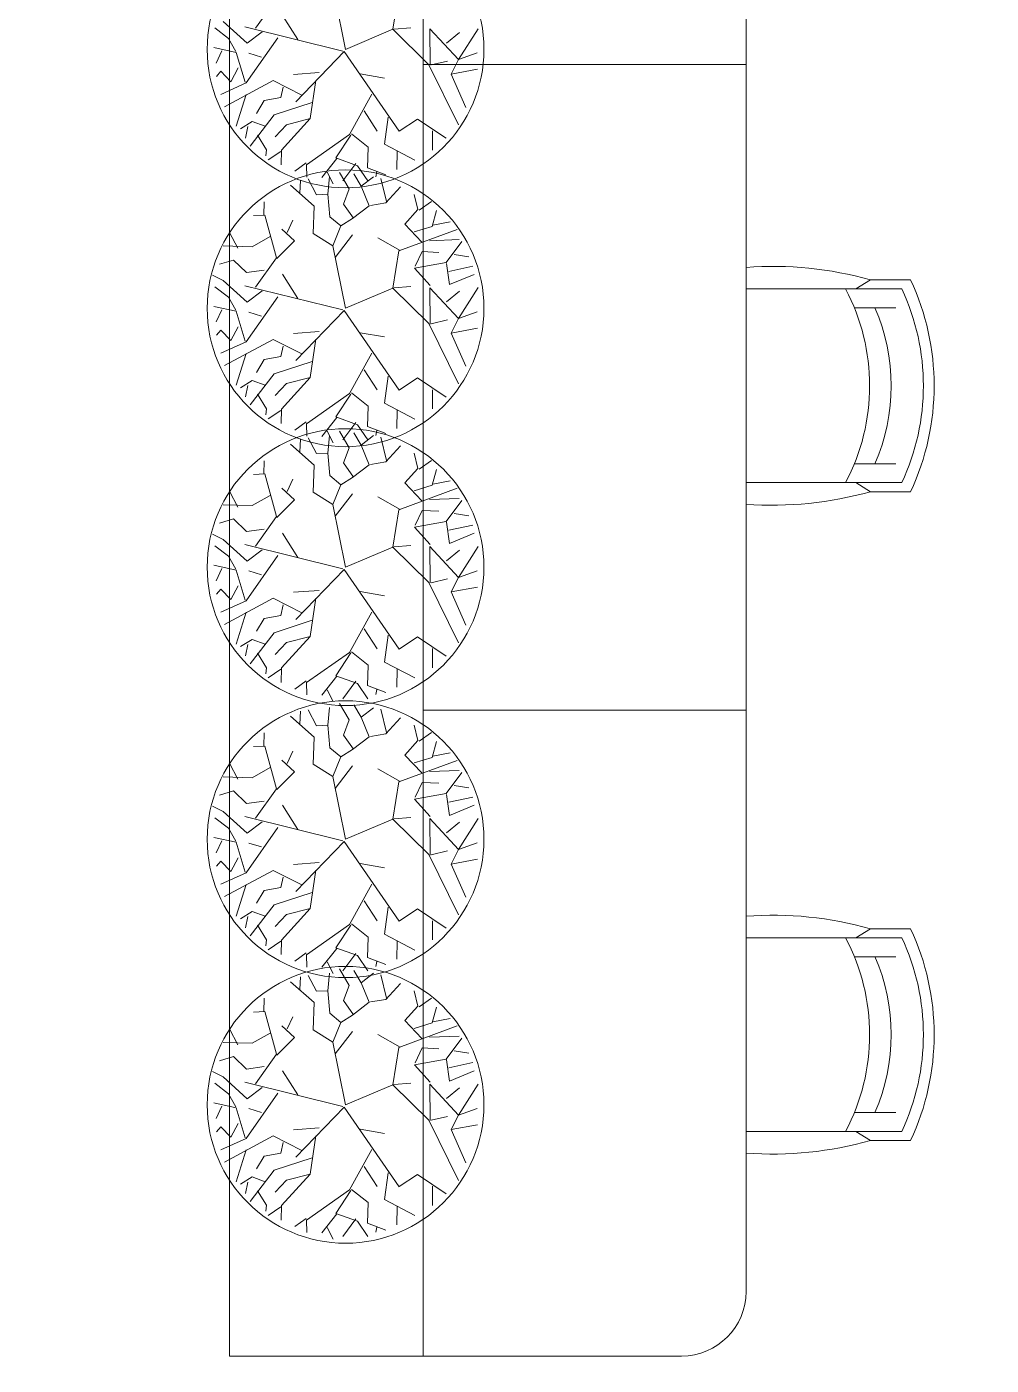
# Model space of a CAD drawing. Header units: millimetres. Extents: x -81374 to 485233, y -39075 to 157313.
# Drawn here: x 38980 to 41221, y 34341 to 37450 of the extents above; entities that cross this region are included whole.
import ezdxf
from ezdxf.enums import TextEntityAlignment as Align

# ---------------------------------------------------------------- set-up
doc = ezdxf.new("R2010")
doc.units = ezdxf.units.MM
doc.layers.add('G-IMPT', color=8, linetype='Continuous', lineweight=5)
doc.layers.add('ID - MODULAR', color=44, linetype='Continuous', lineweight=5)
doc.styles.get("Standard").update_dxf_attribs({"font": 'arial.ttf'})

# ---------------------------------------------------------------- blocks, each defined once
blk = doc.blocks.new('floor plan 1')
at = {"layer": 'G-IMPT', "color": 8, "ltscale": 500}
for p, q in [((18269.2, -73437.9), (17669.2, -73437.9)), ((18269.2, -74937.9), (18269.2, -73437.9)), ((18269.2, -80937.9), (18269.2, -73437.9)), ((18269.2, -73437.9), (18719.2, -73437.9)), ((18719.2, -73437.9), (18719.2, -80937.9)), ((17519.2, -73587.9), (17519.2, -74937.9)), ((18398.9, -73746.7), (18356.5, -73730.2)), ((18377.4, -73737.5), (18379.2, -73725.8)), ((18421.8, -73751), (18397.8, -73715.8)), ((18425.9, -73756.3), (18456.5, -73715.8)), ((18469.7, -73767.9), (18504.6, -73723.8)), ((18492.4, -73736.3), (18478.9, -73709.1)), ((18540.3, -73753.2), (18539.8, -73724.5)), ((18541.6, -73757.5), (18568, -73738.4)), ((18359, -73801.1), (18288.8, -73764.1)), ((18330.1, -73785), (18330.5, -73742.5)), ((18396.9, -73794.2), (18398.9, -73746.7)), ((18472.5, -73769.1), (18421.8, -73751)), ((18437.5, -73822.1), (18472.5, -73769.1)), ((18440.7, -73823.5), (18540.3, -73753.2)), ((18598.6, -73787.3), (18599.4, -73753.5)), ((18600.5, -73784.4), (18629.3, -73764.5)), ((18247.7, -73832.1), (18247.8, -73787.6)), ((18435.8, -73824.9), (18396.9, -73794.2)), ((18532.1, -73860.6), (18598.6, -73787.3)), ((18615.4, -73869.2), (18671.1, -73796.8)), ((18633.8, -73787.9), (18634.9, -73774)), ((18654.6, -73821.8), (18633.8, -73787.9)), ((18282.8, -73859.6), (18215.7, -73814.9)), ((18325.3, -73831.3), (18282.8, -73859.6)), ((18452.9, -74016.1), (18325.4, -73831.2)), ((18350.9, -73863.7), (18359, -73801.1)), ((18406.2, -73878.3), (18376.3, -73831.6)), ((18388.5, -73917.2), (18440.7, -73823.5)), ((18587, -73846.5), (18613.6, -73818.5)), ((18676.9, -73841.9), (18682.4, -73815.5)), ((18256.3, -73985.8), (18187.4, -73845.8)), ((18518.8, -73949.5), (18532.1, -73860.6)), ((18532.1, -73860.6), (18587, -73846.5)), ((18636.8, -73842.8), (18667, -73853.7)), ((18667, -73853.7), (18694.1, -73836.8)), ((18680.5, -73916.6), (18703.7, -73842.7)), ((18204.1, -73963.7), (18170.3, -73886.6)), ((18527.4, -73898), (18615.4, -73869.2)), ((18617.7, -73949), (18730.7, -73888.3)), ((18638.7, -73902.3), (18656.4, -73872.6)), ((18452.9, -74016.1), (18565.4, -73899.7)), ((18551.4, -73915.2), (18617.7, -73949)), ((18594.4, -73933.6), (18600.5, -73909.3)), ((18600.5, -73909.3), (18638.7, -73902.3)), ((18680.4, -73943.4), (18739.3, -73916.9)), ((17137.1, -73938.4), (17230.2, -73938.4)), ((17264.5, -73959.5), (17230.2, -73938.4)), ((18416.2, -73964.6), (18359.5, -73954.8)), ((18607.2, -74048.2), (18680.4, -73943.4)), ((18683.4, -73944.9), (18704.2, -74014.4)), ((18699, -73978.2), (18716, -73946.3)), ((18716, -73946.3), (18739.5, -73970.5)), ((17157.4, -73959.5), (17288.1, -73959.5)), ((17266.2, -73959.5), (17264.5, -73959.5)), ((17519.2, -73959.5), (17288.1, -73959.5)), ((18204.1, -73963.7), (18143.1, -73975.2)), ((18187.3, -73997.6), (18204.1, -73963.7)), ((18250.9, -73985.3), (18213.2, -73994.3)), ((18253.1, -73984.7), (18254.4, -74069.2)), ((18339.7, -74068.1), (18256.3, -73985.8)), ((18510.8, -73967.5), (18571, -73963)), ((18739.5, -73970.5), (18749.4, -73958.7)), ((18187.3, -73997.6), (18142, -74069.3)), ((18187.3, -73997.6), (18143.9, -74013)), ((18254.4, -74069.2), (18187.3, -73997.6)), ((18456.1, -74017.5), (18683.6, -74073.8)), ((18644.7, -74003.4), (18674.3, -74012.5)), ((18704.2, -74014.4), (18756.1, -74025.7)), ((18704.9, -74016.6), (18722.1, -74047.1)), ((18737.5, -74018), (18750.5, -73989.6)), ((18215.2, -74036.1), (18184.8, -74060.9)), ((18449.8, -74021.4), (18339.7, -74068.1)), ((18449.8, -74021.4), (18479.3, -74166.8)), ((18560.7, -74044.2), (18596.3, -74100.4)), ((18643.4, -74061.8), (18678.7, -74035.6)), ((18678.7, -74035.6), (18733.8, -74086)), ((18722.1, -74047.1), (18753.5, -74071.3)), ((18208.1, -74076.3), (18151.2, -74100.1)), ((18215.1, -74125.5), (18208.1, -74076.3)), ((18253.1, -74074), (18289.6, -74114.3)), ((18337.4, -74068.7), (18298, -74071.7)), ((18339.7, -74068.1), (18325.8, -74154.8)), ((18659.4, -74070.3), (18610.3, -74138.7)), ((18209.6, -74107.1), (18154.2, -74119.3)), ((18639.1, -74110), (18680.3, -74104.4)), ((18680.3, -74104.4), (18710.5, -74133.4)), ((18733.8, -74086), (18759.1, -74098.5)), ((18197.3, -74146.4), (18163.5, -74141)), ((18215.7, -74127.6), (18179.5, -74176.5)), ((18289.6, -74114.3), (18215.7, -74127.6)), ((18288.2, -74119.2), (18271.6, -74153.3)), ((18474, -74139.5), (18433.4, -74191.7)), ((18609.7, -74136.8), (18568.6, -74178)), ((18610.3, -74138.7), (18637.5, -74237.8)), ((18710.5, -74133.4), (18742.7, -74123.7)), ((18325.8, -74154.8), (18190.3, -74204.5)), ((18271.6, -74153.3), (18233.4, -74151.2)), ((18323.2, -74155.6), (18374.8, -74184.9)), ((18479.3, -74166.8), (18460.9, -74212.7)), ((18479.3, -74166.8), (18525.4, -74195.4)), ((18625, -74187.9), (18666.4, -74164.3)), ((18666.4, -74164.3), (18733.9, -74166.4)), ((18700.1, -74161), (18719.2, -74197.7)), ((18255, -74178.4), (18186.1, -74181)), ((18290.5, -74198.9), (18248.7, -74211.5)), ((18272.9, -74175.4), (18312.2, -74216.9)), ((18525.4, -74195.4), (18523.1, -74258.6)), ((18568.6, -74178), (18597.9, -74204.9)), ((18585.1, -74197.5), (18572.1, -74225.9)), ((18247.1, -74214.3), (18206.5, -74221.8)), ((18248.7, -74211.5), (18238.5, -74248.2)), ((18312.2, -74216.9), (18282, -74250.7)), ((18433.8, -74229.6), (18394.6, -74259.4)), ((18431.5, -74230.3), (18454.9, -74263.4)), ((18460.9, -74212.7), (18433.8, -74229.6)), ((18460.9, -74212.7), (18486.1, -74234)), ((18486.1, -74234), (18491.1, -74286.2)), ((18279.1, -74249.2), (18250.1, -74269.2)), ((18282, -74250.7), (18290.1, -74286)), ((18356.3, -74266.2), (18321.9, -74303.3)), ((18392, -74260.2), (18356.3, -74266.2)), ((18394.6, -74259.4), (18413.6, -74305)), ((18454.9, -74263.4), (18441.1, -74298.8)), ((18523.1, -74258.6), (18577.7, -74307.1)), ((18637.5, -74237.8), (18663.7, -74236.7)), ((18639.8, -74237.1), (18638.7, -74268.7)), ((18354.7, -74269), (18368.1, -74323.1)), ((18491.1, -74286.2), (18487.2, -74327.4)), ((18491.1, -74286.2), (18517.6, -74285)), ((18517.6, -74285), (18536.4, -74321.8)), ((18556.3, -74289), (18554.2, -74318.5)), ((18413.6, -74305), (18385.1, -74326.8)), ((18413.6, -74305), (18430.3, -74333.6)), ((18441.1, -74298.8), (18463.5, -74336.9)), ((18492.4, -74353.2), (18478.9, -74326)), ((18330.1, -74401.8), (18330.5, -74359.3)), ((18398.9, -74363.5), (18356.5, -74347.1)), ((18377.4, -74354.3), (18379.2, -74342.6)), ((18421.8, -74367.8), (18397.8, -74332.6)), ((18425.9, -74373.1), (18456.5, -74332.7)), ((18469.7, -74384.7), (18504.6, -74340.7)), ((18540.3, -74370), (18539.8, -74341.3)), ((18541.6, -74374.4), (18568, -74355.2)), ((18359, -74417.9), (18288.8, -74380.9)), ((18396.9, -74411), (18398.9, -74363.5)), ((18472.5, -74385.9), (18421.8, -74367.8)), ((18437.5, -74438.9), (18472.5, -74385.9)), ((18440.7, -74440.3), (18540.3, -74370)), ((18598.6, -74404.1), (18599.4, -74370.3)), ((18600.5, -74401.2), (18629.3, -74381.4)), ((18633.8, -74404.8), (18634.9, -74390.9)), ((17288.1, -74409.2), (17157.4, -74409.2)), ((17264.5, -74409.2), (17230.2, -74430.4)), ((17266.2, -74409.2), (17264.5, -74409.2)), ((17288.1, -74409.2), (17519.2, -74409.2)), ((18247.7, -74449), (18247.8, -74404.4)), ((18350.9, -74480.5), (18359, -74417.9)), ((18435.8, -74441.8), (18396.9, -74411)), ((18532.1, -74477.4), (18598.6, -74404.1)), ((18615.4, -74486), (18671.1, -74413.6)), ((18654.6, -74438.6), (18633.8, -74404.8)), ((17230.2, -74430.4), (17137.1, -74430.4)), ((18282.8, -74476.5), (18215.7, -74431.8)), ((18325.3, -74448.1), (18282.8, -74476.5)), ((18452.9, -74633), (18325.4, -74448)), ((18406.2, -74495.1), (18376.3, -74448.4)), ((18388.5, -74534.1), (18440.7, -74440.3)), ((18587, -74463.3), (18613.6, -74435.3)), ((18676.9, -74458.8), (18682.4, -74432.3)), ((18256.3, -74602.6), (18187.4, -74462.6)), ((18518.8, -74566.3), (18532.1, -74477.4)), ((18532.1, -74477.4), (18587, -74463.3)), ((18636.8, -74459.6), (18667, -74470.6)), ((18667, -74470.6), (18694.1, -74453.6)), ((18680.5, -74533.4), (18703.7, -74459.6)), ((18204.1, -74580.6), (18170.3, -74503.4)), ((18527.4, -74514.8), (18615.4, -74486)), ((18617.7, -74565.8), (18730.7, -74505.1)), ((18638.7, -74519.1), (18656.4, -74489.4)), ((18452.9, -74633), (18565.4, -74516.6)), ((18551.4, -74532.1), (18617.7, -74565.8)), ((18594.4, -74550.4), (18600.5, -74526.2)), ((18600.5, -74526.2), (18638.7, -74519.1)), ((18680.4, -74560.3), (18739.3, -74533.7)), ((18416.2, -74581.5), (18359.5, -74571.7)), ((18607.2, -74665.1), (18680.4, -74560.3)), ((18683.4, -74561.7), (18704.2, -74631.2)), ((18699, -74595.1), (18716, -74563.2)), ((18716, -74563.2), (18739.5, -74587.3)), ((18739.5, -74587.3), (18749.4, -74575.5)), ((18204.1, -74580.6), (18143.1, -74592.1)), ((18187.3, -74614.5), (18204.1, -74580.6)), ((18250.9, -74602.2), (18213.2, -74611.1)), ((18253.1, -74601.5), (18254.4, -74686)), ((18339.7, -74684.9), (18256.3, -74602.6)), ((18510.8, -74584.3), (18571, -74579.8)), ((18737.5, -74634.8), (18750.5, -74606.4)), ((18187.3, -74614.5), (18142, -74686.1)), ((18187.3, -74614.5), (18143.9, -74629.9)), ((18254.4, -74686), (18187.3, -74614.5)), ((18449.8, -74638.2), (18339.7, -74684.9)), ((18449.8, -74638.2), (18479.3, -74783.6)), ((18456.1, -74634.3), (18683.6, -74690.6)), ((18644.7, -74620.2), (18674.3, -74629.3)), ((18704.2, -74631.2), (18756.1, -74642.5)), ((18704.9, -74633.4), (18722.1, -74663.9)), ((18215.2, -74653), (18184.8, -74677.7)), ((18560.7, -74661), (18596.3, -74717.3)), ((18643.4, -74678.7), (18678.7, -74652.4)), ((18678.7, -74652.4), (18733.8, -74702.8)), ((18722.1, -74663.9), (18753.5, -74688.1)), ((18208.1, -74693.1), (18151.2, -74717)), ((18215.1, -74742.3), (18208.1, -74693.1)), ((18253.1, -74690.8), (18289.6, -74731.2)), ((18337.4, -74685.6), (18298, -74688.5)), ((18339.7, -74684.9), (18325.8, -74771.6)), ((18659.4, -74687.1), (18610.3, -74755.5)), ((18209.6, -74723.9), (18154.2, -74736.1)), ((18289.6, -74731.2), (18215.7, -74744.5)), ((18639.1, -74726.8), (18680.3, -74721.2)), ((18680.3, -74721.2), (18710.5, -74750.2)), ((18733.8, -74702.8), (18759.1, -74715.3)), ((18197.3, -74763.3), (18163.5, -74757.8)), ((18215.7, -74744.5), (18179.5, -74793.4)), ((18288.2, -74736), (18271.6, -74770.2)), ((18474, -74756.3), (18433.4, -74808.6)), ((18609.7, -74753.6), (18568.6, -74794.8)), ((18610.3, -74755.5), (18637.5, -74854.6)), ((18710.5, -74750.2), (18742.7, -74740.6)), ((18255, -74795.2), (18186.1, -74797.9)), ((18325.8, -74771.6), (18190.3, -74821.4)), ((18271.6, -74770.2), (18233.4, -74768.1)), ((18272.9, -74792.2), (18312.2, -74833.7)), ((18323.2, -74772.4), (18374.8, -74801.7)), ((18479.3, -74783.6), (18460.9, -74829.5)), ((18479.3, -74783.6), (18525.4, -74812.2)), ((18568.6, -74794.8), (18597.9, -74821.7)), ((18625, -74804.7), (18666.4, -74781.1)), ((18666.4, -74781.1), (18733.9, -74783.3)), ((18700.1, -74777.8), (18719.2, -74814.5)), ((18290.5, -74815.8), (18248.7, -74828.3)), ((18525.4, -74812.2), (18523.1, -74875.4)), ((18585.1, -74814.4), (18572.1, -74842.7)), ((18247.1, -74831.2), (18206.5, -74838.6)), ((18248.7, -74828.3), (18238.5, -74865)), ((18312.2, -74833.7), (18282, -74867.5)), ((18433.8, -74846.5), (18394.6, -74876.2)), ((18431.5, -74847.2), (18454.9, -74880.2)), ((18460.9, -74829.5), (18433.8, -74846.5)), ((18460.9, -74829.5), (18486.1, -74850.8)), ((18486.1, -74850.8), (18491.1, -74903)), ((18637.5, -74854.6), (18663.7, -74853.6)), ((18639.8, -74854), (18638.7, -74885.5)), ((18279.1, -74866.1), (18250.1, -74886)), ((18282, -74867.5), (18290.1, -74902.8)), ((18356.3, -74883), (18321.9, -74920.1)), ((18354.7, -74885.8), (18368.1, -74939.9)), ((18392, -74877), (18356.3, -74883)), ((18394.6, -74876.2), (18413.6, -74921.8)), ((18454.9, -74880.2), (18441.1, -74915.6)), ((18523.1, -74875.4), (18577.7, -74923.9)), ((18441.1, -74915.6), (18463.5, -74953.7)), ((18491.1, -74903), (18487.2, -74944.2)), ((18491.1, -74903), (18517.6, -74901.8)), ((18517.6, -74901.8), (18536.4, -74938.6)), ((18556.3, -74905.8), (18554.2, -74935.3)), ((17519.2, -76437.9), (17519.2, -74937.9)), ((17519.2, -74937.9), (18269.2, -74937.9)), ((17519.2, -74937.9), (18269.2, -74937.9)), ((18269.2, -74937.9), (18269.2, -76437.9)), ((18413.6, -74921.8), (18385.1, -74943.6)), ((18413.6, -74921.8), (18430.3, -74950.4)), ((18398.9, -74995.4), (18356.5, -74978.9)), ((18377.4, -74986.2), (18379.2, -74974.5)), ((18421.8, -74999.7), (18397.8, -74964.5)), ((18425.9, -75005), (18456.5, -74964.5)), ((18469.7, -75016.6), (18504.6, -74972.5)), ((18492.4, -74985), (18478.9, -74957.8)), ((18540.3, -75001.9), (18539.8, -74973.2)), ((18359, -75049.8), (18288.8, -75012.8)), ((18330.1, -75033.7), (18330.5, -74991.2)), ((18396.9, -75042.8), (18398.9, -74995.4)), ((18472.5, -75017.8), (18421.8, -74999.7)), ((18440.7, -75072.2), (18540.3, -75001.9)), ((18541.6, -75006.2), (18568, -74987.1)), ((18598.6, -75036), (18599.4, -75002.1)), ((18247.7, -75080.8), (18247.8, -75036.3)), ((18435.8, -75073.6), (18396.9, -75042.8)), ((18437.5, -75070.8), (18472.5, -75017.8)), ((18532.1, -75109.3), (18598.6, -75036)), ((18600.5, -75033), (18629.3, -75013.2)), ((18633.8, -75036.6), (18634.9, -75022.7)), ((18654.6, -75070.5), (18633.8, -75036.6)), ((18282.8, -75108.3), (18215.7, -75063.6)), ((18350.9, -75112.4), (18359, -75049.8)), ((18388.5, -75165.9), (18440.7, -75072.2)), ((18587, -75095.2), (18613.6, -75067.2)), ((18615.4, -75117.9), (18671.1, -75045.5)), ((18676.9, -75090.6), (18682.4, -75064.2)), ((18256.3, -75234.5), (18187.4, -75094.5)), ((18325.3, -75080), (18282.8, -75108.3)), ((18452.9, -75264.8), (18325.4, -75079.9)), ((18406.2, -75127), (18376.3, -75080.3)), ((18532.1, -75109.3), (18587, -75095.2)), ((18636.8, -75091.4), (18667, -75102.4)), ((18667, -75102.4), (18694.1, -75085.5)), ((18680.5, -75165.3), (18703.7, -75091.4)), ((18204.1, -75212.4), (18170.3, -75135.3)), ((18518.8, -75198.2), (18532.1, -75109.3)), ((18527.4, -75146.6), (18615.4, -75117.9)), ((18617.7, -75197.7), (18730.7, -75136.9)), ((18638.7, -75151), (18656.4, -75121.2)), ((18452.9, -75264.8), (18565.4, -75148.4)), ((18551.4, -75163.9), (18617.7, -75197.7)), ((18594.4, -75182.3), (18600.5, -75158)), ((18600.5, -75158), (18638.7, -75151)), ((18680.4, -75192.1), (18739.3, -75165.6)), ((18607.2, -75296.9), (18680.4, -75192.1)), ((18683.4, -75193.6), (18704.2, -75263.1)), ((18699, -75226.9), (18716, -75195)), ((18716, -75195), (18739.5, -75219.2)), ((18204.1, -75212.4), (18143.1, -75223.9)), ((18187.3, -75246.3), (18204.1, -75212.4)), ((18416.2, -75213.3), (18359.5, -75203.5)), ((18510.8, -75216.2), (18571, -75211.7)), ((18739.5, -75219.2), (18749.4, -75207.4)), ((18187.3, -75246.3), (18142, -75318)), ((18187.3, -75246.3), (18143.9, -75261.7)), ((18254.4, -75317.9), (18187.3, -75246.3)), ((18250.9, -75234), (18213.2, -75243)), ((18253.1, -75233.4), (18254.4, -75317.9)), ((18339.7, -75316.7), (18256.3, -75234.5)), ((18644.7, -75252.1), (18674.3, -75261.2)), ((18737.5, -75266.7), (18750.5, -75238.3)), ((18215.2, -75284.8), (18184.8, -75309.6)), ((18449.8, -75270.1), (18339.7, -75316.7)), ((18449.8, -75270.1), (18479.3, -75415.5)), ((18456.1, -75266.2), (18683.6, -75322.5)), ((18643.4, -75310.5), (18678.7, -75284.3)), ((18678.7, -75284.3), (18733.8, -75334.7)), ((18704.2, -75263.1), (18756.1, -75274.4)), ((18704.9, -75265.3), (18722.1, -75295.7)), ((18253.1, -75322.7), (18289.6, -75363)), ((18337.4, -75317.4), (18298, -75320.4)), ((18339.7, -75316.7), (18325.8, -75403.5)), ((18560.7, -75292.9), (18596.3, -75349.1)), ((18659.4, -75319), (18610.3, -75387.4)), ((18722.1, -75295.7), (18753.5, -75320)), ((18208.1, -75325), (18151.2, -75348.8)), ((18215.1, -75374.2), (18208.1, -75325)), ((18639.1, -75358.7), (18680.3, -75353.1)), ((18680.3, -75353.1), (18710.5, -75382.1)), ((18733.8, -75334.7), (18759.1, -75347.1)), ((18209.6, -75355.8), (18154.2, -75368)), ((18215.7, -75376.3), (18179.5, -75425.2)), ((18289.6, -75363), (18215.7, -75376.3)), ((18288.2, -75367.9), (18271.6, -75402)), ((18609.7, -75385.5), (18568.6, -75426.7)), ((18710.5, -75382.1), (18742.7, -75372.4)), ((18197.3, -75395.1), (18163.5, -75389.6)), ((18325.8, -75403.5), (18190.3, -75453.2)), ((18271.6, -75402), (18233.4, -75399.9)), ((18323.2, -75404.2), (18374.8, -75433.6)), ((18474, -75388.2), (18433.4, -75440.4)), ((18479.3, -75415.5), (18460.9, -75461.4)), ((18479.3, -75415.5), (18525.4, -75444.1)), ((18610.3, -75387.4), (18637.5, -75486.5)), ((18625, -75436.6), (18666.4, -75413)), ((18666.4, -75413), (18733.9, -75415.1)), ((18700.1, -75409.7), (18719.2, -75446.4)), ((17230.2, -75445.4), (17137.1, -75445.4)), ((17264.5, -75466.5), (17230.2, -75445.4)), ((18255, -75427), (18186.1, -75429.7)), ((18290.5, -75447.6), (18248.7, -75460.2)), ((18272.9, -75424), (18312.2, -75465.6)), ((18525.4, -75444.1), (18523.1, -75507.3)), ((18568.6, -75426.7), (18597.9, -75453.6)), ((18585.1, -75446.2), (18572.1, -75474.6)), ((17288.1, -75466.5), (17157.4, -75466.5)), ((17266.2, -75466.5), (17264.5, -75466.5)), ((17288.1, -75466.5), (17519.2, -75466.5)), ((18247.1, -75463), (18206.5, -75470.5)), ((18248.7, -75460.2), (18238.5, -75496.9)), ((18312.2, -75465.6), (18282, -75499.4)), ((18433.8, -75478.3), (18394.6, -75508.1)), ((18431.5, -75479), (18454.9, -75512.1)), ((18460.9, -75461.4), (18433.8, -75478.3)), ((18460.9, -75461.4), (18486.1, -75482.7)), ((18279.1, -75497.9), (18250.1, -75517.8)), ((18282, -75499.4), (18290.1, -75534.7)), ((18392, -75508.9), (18356.3, -75514.8)), ((18394.6, -75508.1), (18413.6, -75553.7)), ((18486.1, -75482.7), (18491.1, -75534.8)), ((18523.1, -75507.3), (18577.7, -75555.7)), ((18637.5, -75486.5), (18663.7, -75485.4)), ((18639.8, -75485.8), (18638.7, -75517.4)), ((18356.3, -75514.8), (18321.9, -75552)), ((18354.7, -75517.7), (18368.1, -75571.7)), ((18454.9, -75512.1), (18441.1, -75547.5)), ((18491.1, -75534.8), (18487.2, -75576.1)), ((18491.1, -75534.8), (18517.6, -75533.7)), ((18517.6, -75533.7), (18536.4, -75570.5)), ((18556.3, -75537.7), (18554.2, -75567.2)), ((18413.6, -75553.7), (18385.1, -75575.5)), ((18421.8, -75601), (18397.8, -75565.8)), ((18413.6, -75553.7), (18430.3, -75582.3)), ((18425.9, -75606.3), (18456.5, -75565.8)), ((18441.1, -75547.5), (18463.5, -75585.6)), ((18492.4, -75586.3), (18478.9, -75559.1)), ((18330.1, -75635), (18330.5, -75592.4)), ((18398.9, -75596.7), (18356.5, -75580.2)), ((18377.4, -75587.5), (18379.2, -75575.7)), ((18396.9, -75644.1), (18398.9, -75596.7)), ((18472.5, -75619.1), (18421.8, -75601)), ((18440.7, -75673.4), (18540.3, -75603.2)), ((18469.7, -75617.9), (18504.6, -75573.8)), ((18540.3, -75603.2), (18539.8, -75574.5)), ((18541.6, -75607.5), (18568, -75588.4)), ((18598.6, -75637.3), (18599.4, -75603.4)), ((18359, -75651.1), (18288.8, -75614.1)), ((18437.5, -75672.1), (18472.5, -75619.1)), ((18600.5, -75634.3), (18629.3, -75614.5)), ((18633.8, -75637.9), (18634.9, -75624)), ((18282.8, -75709.6), (18215.7, -75664.9)), ((18247.7, -75682.1), (18247.8, -75637.6)), ((18350.9, -75713.6), (18359, -75651.1)), ((18435.8, -75674.9), (18396.9, -75644.1)), ((18532.1, -75710.6), (18598.6, -75637.3)), ((18615.4, -75719.2), (18671.1, -75646.8)), ((18654.6, -75671.8), (18633.8, -75637.9)), ((18676.9, -75691.9), (18682.4, -75665.5)), ((18256.3, -75835.8), (18187.4, -75695.8)), ((18325.3, -75681.2), (18282.8, -75709.6)), ((18452.9, -75866.1), (18325.4, -75681.2)), ((18406.2, -75728.3), (18376.3, -75681.6)), ((18388.5, -75767.2), (18440.7, -75673.4)), ((18532.1, -75710.6), (18587, -75696.5)), ((18587, -75696.5), (18613.6, -75668.4)), ((18636.8, -75692.7), (18667, -75703.7)), ((18667, -75703.7), (18694.1, -75686.7)), ((18680.5, -75766.6), (18703.7, -75692.7)), ((18518.8, -75799.4), (18532.1, -75710.6)), ((18527.4, -75747.9), (18615.4, -75719.2)), ((18638.7, -75752.3), (18656.4, -75722.5)), ((18204.1, -75813.7), (18170.3, -75736.6)), ((18452.9, -75866.1), (18565.4, -75749.7)), ((18600.5, -75759.3), (18638.7, -75752.3)), ((18617.7, -75799), (18730.7, -75738.2)), ((18551.4, -75765.2), (18617.7, -75799)), ((18594.4, -75783.6), (18600.5, -75759.3)), ((18680.4, -75793.4), (18739.3, -75766.9)), ((18204.1, -75813.7), (18143.1, -75825.2)), ((18187.3, -75847.6), (18204.1, -75813.7)), ((18416.2, -75814.6), (18359.5, -75804.8)), ((18510.8, -75817.5), (18571, -75813)), ((18607.2, -75898.2), (18680.4, -75793.4)), ((18683.4, -75794.9), (18704.2, -75864.4)), ((18699, -75828.2), (18716, -75796.3)), ((18716, -75796.3), (18739.5, -75820.5)), ((18739.5, -75820.5), (18749.4, -75808.7)), ((18187.3, -75847.6), (18142, -75919.3)), ((18187.3, -75847.6), (18143.9, -75863)), ((18254.4, -75919.1), (18187.3, -75847.6)), ((18250.9, -75835.3), (18213.2, -75844.3)), ((18253.1, -75834.6), (18254.4, -75919.1)), ((18339.7, -75918), (18256.3, -75835.8)), ((18737.5, -75868), (18750.5, -75839.6)), ((18449.8, -75871.4), (18339.7, -75918)), ((18449.8, -75871.4), (18479.3, -76016.7)), ((18456.1, -75867.5), (18683.6, -75923.8)), ((18644.7, -75853.4), (18674.3, -75862.5)), ((18704.2, -75864.4), (18756.1, -75875.7)), ((18704.9, -75866.6), (18722.1, -75897)), ((18215.2, -75886.1), (18184.8, -75910.9)), ((18560.7, -75894.2), (18596.3, -75950.4)), ((18643.4, -75911.8), (18678.7, -75885.6)), ((18678.7, -75885.6), (18733.8, -75936)), ((18722.1, -75897), (18753.5, -75921.2)), ((17137.1, -75937.4), (17230.2, -75937.4)), ((17157.4, -75916.2), (17288.1, -75916.2)), ((17264.5, -75916.2), (17230.2, -75937.4)), ((17266.2, -75916.2), (17264.5, -75916.2)), ((17519.2, -75916.2), (17288.1, -75916.2)), ((18208.1, -75926.3), (18151.2, -75950.1)), ((18215.1, -75975.5), (18208.1, -75926.3)), ((18253.1, -75924), (18289.6, -75964.3)), ((18337.4, -75918.7), (18298, -75921.7)), ((18339.7, -75918), (18325.8, -76004.7)), ((18659.4, -75920.3), (18610.3, -75988.7)), ((18733.8, -75936), (18759.1, -75948.4)), ((18209.6, -75957.1), (18154.2, -75969.3)), ((18289.6, -75964.3), (18215.7, -75977.6)), ((18288.2, -75969.1), (18271.6, -76003.3)), ((18639.1, -75960), (18680.3, -75954.4)), ((18680.3, -75954.4), (18710.5, -75983.3)), ((18710.5, -75983.3), (18742.7, -75973.7)), ((18197.3, -75996.4), (18163.5, -75990.9)), ((18215.7, -75977.6), (18179.5, -76026.5)), ((18325.8, -76004.7), (18190.3, -76054.5)), ((18271.6, -76003.3), (18233.4, -76001.2)), ((18323.2, -76005.5), (18374.8, -76034.9)), ((18474, -75989.5), (18433.4, -76041.7)), ((18609.7, -75986.8), (18568.6, -76028)), ((18610.3, -75988.7), (18637.5, -76087.8)), ((18255, -76028.3), (18186.1, -76031)), ((18272.9, -76025.3), (18312.2, -76066.9)), ((18479.3, -76016.7), (18460.9, -76062.7)), ((18479.3, -76016.7), (18525.4, -76045.4)), ((18568.6, -76028), (18597.9, -76054.9)), ((18625, -76037.9), (18666.4, -76014.3)), ((18666.4, -76014.3), (18733.9, -76016.4)), ((18700.1, -76010.9), (18719.2, -76047.6)), ((18247.1, -76064.3), (18206.5, -76071.8)), ((18248.7, -76061.5), (18238.5, -76098.1)), ((18290.5, -76048.9), (18248.7, -76061.5)), ((18312.2, -76066.9), (18282, -76100.7)), ((18460.9, -76062.7), (18433.8, -76079.6)), ((18460.9, -76062.7), (18486.1, -76084)), ((18525.4, -76045.4), (18523.1, -76108.5)), ((18585.1, -76047.5), (18572.1, -76075.9)), ((18279.1, -76099.2), (18250.1, -76119.1)), ((18282, -76100.7), (18290.1, -76136)), ((18433.8, -76079.6), (18394.6, -76109.4)), ((18431.5, -76080.3), (18454.9, -76113.4)), ((18486.1, -76084), (18491.1, -76136.1)), ((18637.5, -76087.8), (18663.7, -76086.7)), ((18639.8, -76087.1), (18638.7, -76118.7)), ((18356.3, -76116.1), (18321.9, -76153.3)), ((18354.7, -76119), (18368.1, -76173)), ((18392, -76110.1), (18356.3, -76116.1)), ((18394.6, -76109.4), (18413.6, -76155)), ((18454.9, -76113.4), (18441.1, -76148.8)), ((18523.1, -76108.5), (18577.7, -76157)), ((18413.6, -76155), (18385.1, -76176.8)), ((18413.6, -76155), (18430.3, -76183.5)), ((18441.1, -76148.8), (18463.5, -76186.9)), ((18492.4, -76187.6), (18478.9, -76160.4)), ((18491.1, -76136.1), (18487.2, -76177.4)), ((18491.1, -76136.1), (18517.6, -76135)), ((18517.6, -76135), (18536.4, -76171.8)), ((18556.3, -76139), (18554.2, -76168.5)), ((18330.1, -76236.3), (18330.5, -76193.7)), ((18398.9, -76197.9), (18356.5, -76181.5)), ((18377.4, -76188.8), (18379.2, -76177)), ((18421.8, -76202.3), (18397.8, -76167)), ((18425.9, -76207.6), (18456.5, -76167.1)), ((18469.7, -76219.2), (18504.6, -76175.1)), ((18540.3, -76204.5), (18539.8, -76175.7)), ((18541.6, -76208.8), (18568, -76189.7)), ((18359, -76252.4), (18288.8, -76215.4)), ((18396.9, -76245.4), (18398.9, -76197.9)), ((18472.5, -76220.4), (18421.8, -76202.3)), ((18437.5, -76273.3), (18472.5, -76220.4)), ((18440.7, -76274.7), (18540.3, -76204.5)), ((18598.6, -76238.6), (18599.4, -76204.7)), ((18600.5, -76235.6), (18629.3, -76215.8)), ((18633.8, -76239.2), (18634.9, -76225.3)), ((18247.7, -76283.4), (18247.8, -76238.9)), ((18350.9, -76314.9), (18359, -76252.4)), ((18435.8, -76276.2), (18396.9, -76245.4)), ((18532.1, -76311.8), (18598.6, -76238.6)), ((18615.4, -76320.5), (18671.1, -76248.1)), ((18654.6, -76273.1), (18633.8, -76239.2)), ((18282.8, -76310.9), (18215.7, -76266.2)), ((18325.3, -76282.5), (18282.8, -76310.9)), ((18452.9, -76467.4), (18325.4, -76282.5)), ((18406.2, -76329.6), (18376.3, -76282.8)), ((18388.5, -76368.5), (18440.7, -76274.7)), ((18587, -76297.8), (18613.6, -76269.7)), ((18676.9, -76293.2), (18682.4, -76266.8)), ((18256.3, -76437), (18187.4, -76297.1)), ((18518.8, -76400.7), (18532.1, -76311.8)), ((18532.1, -76311.8), (18587, -76297.8)), ((18636.8, -76294), (18667, -76305)), ((18667, -76305), (18694.1, -76288)), ((18680.5, -76367.8), (18703.7, -76294)), ((18204.1, -76415), (18170.3, -76337.9)), ((18527.4, -76349.2), (18615.4, -76320.5)), ((18617.7, -76400.2), (18730.7, -76339.5)), ((18638.7, -76353.6), (18656.4, -76323.8)), ((18452.9, -76467.4), (18565.4, -76351)), ((18551.4, -76366.5), (18617.7, -76400.2)), ((18594.4, -76384.9), (18600.5, -76360.6)), ((18600.5, -76360.6), (18638.7, -76353.6)), ((18680.4, -76394.7), (18739.3, -76368.2)), ((18416.2, -76415.9), (18359.5, -76406.1)), ((18607.2, -76499.5), (18680.4, -76394.7)), ((18683.4, -76396.2), (18704.2, -76465.7)), ((18699, -76429.5), (18716, -76397.6)), ((18716, -76397.6), (18739.5, -76421.8)), ((18739.5, -76421.8), (18749.4, -76410)), ((18269.2, -76437.9), (17519.2, -76437.9)), ((17519.2, -76437.9), (17519.2, -77937.9)), ((18269.2, -76437.9), (17519.2, -76437.9)), ((18204.1, -76415), (18143.1, -76426.5)), ((18187.3, -76448.9), (18204.1, -76415)), ((18250.9, -76436.6), (18213.2, -76445.5)), ((18253.1, -76435.9), (18254.4, -76520.4)), ((18339.7, -76519.3), (18256.3, -76437)), ((18269.2, -77937.9), (18269.2, -76437.9)), ((18510.8, -76418.8), (18571, -76414.3)), ((18737.5, -76469.3), (18750.5, -76440.9)), ((18187.3, -76448.9), (18142, -76520.6)), ((18187.3, -76448.9), (18143.9, -76464.3)), ((18254.4, -76520.4), (18187.3, -76448.9)), ((18449.8, -76472.7), (18339.7, -76519.3)), ((18449.8, -76472.7), (18479.3, -76618)), ((18456.1, -76468.8), (18683.6, -76525.1)), ((18644.7, -76454.7), (18674.3, -76463.8)), ((18704.2, -76465.7), (18756.1, -76476.9)), ((18704.9, -76467.8), (18722.1, -76498.3)), ((18215.2, -76487.4), (18184.8, -76512.2)), ((18560.7, -76495.5), (18596.3, -76551.7)), ((18643.4, -76513.1), (18678.7, -76486.9)), ((18678.7, -76486.9), (18733.8, -76537.3)), ((18722.1, -76498.3), (18753.5, -76522.5)), ((18337.4, -76520), (18298, -76523)), ((18339.7, -76519.3), (18325.8, -76606)), ((18659.4, -76521.6), (18610.3, -76590))]:
    blk.add_line(p, q, dxfattribs=at)
at = {"layer": 'G-IMPT', "color": 8, "ltscale": 500, "extrusion": (0, 0, -1)}
for p, q in [((17171.3, -74003.3), (17267.7, -74003.3)), ((17171.3, -74365.4), (17267.7, -74365.4)), ((17171.3, -75510.3), (17267.7, -75510.3)), ((17171.3, -75872.4), (17267.7, -75872.4))]:
    blk.add_line(p, q, dxfattribs=at)
at = {"layer": 'G-IMPT', "color": 8, "ltscale": 500}
for centre in [(18449.8, -74021.4), (18449.8, -74638.2), (18449.8, -75270.1), (18449.8, -75871.4), (18449.8, -76472.7)]:
    blk.add_circle(centre, 321.5, dxfattribs=at)
blk.add_arc((17669.2, -73587.9), 150, 90, 180, dxfattribs=at)
for centre, major_axis, start_param, end_param in [((17457.6, -74745.5), (838.5, 0), 1.49727, 1.845387), ((17663.2, -74184.4), (580.8, 0), 2.704257, 3.578932), ((17638.3, -74184.4), (-530.9, 0), -0.437348, 0.437328), ((17713.2, -74184.4), (480.9, 0), 2.65511, 3.628104), ((17638.3, -74184.4), (-455.9, 0), -0.408385, 0.408365), ((17457.6, -73623.2), (838.5, 0), 4.437818, 4.785935)]:
    blk.add_ellipse(centre, major_axis=major_axis, ratio=1, start_param=start_param, end_param=end_param, dxfattribs=at)
at = {"layer": 'G-IMPT', "color": 8, "ltscale": 500, "extrusion": (0, 0, -1)}
for centre, major_axis, start_param, end_param in [((17457.6, -76252.5), (838.5, 0), 4.437818, 4.785935), ((17663.2, -75691.4), (580.8, 0), 2.704257, 3.578932), ((17638.3, -75691.4), (-530.9, 0), -0.437348, 0.437328), ((17713.2, -75691.4), (480.9, 0), 2.65511, 3.628104), ((17638.3, -75691.4), (-455.9, 0), -0.408385, 0.408365), ((17457.6, -75130.2), (838.5, 0), 1.49727, 1.845387)]:
    blk.add_ellipse(centre, major_axis=major_axis, ratio=1, start_param=start_param, end_param=end_param, dxfattribs=at)
at = {"layer": 'ID - MODULAR', "color": 8, "ltscale": 500}
blk.add_arc((11420.4, -71220.8), 9842.1, 158.92407, 26.97429, dxfattribs=at)
at = {"layer": 'G-IMPT', "color": 8, "ltscale": 500}
for rotation, p in [(359.9992, (39680.6, -4989.6, 0)), (359.9992, (35886.7, -10139.3, 0)), (270.0008, (28873.3, -20643.5, 0)), (359.9992, (11975.3, -26935.4, 0)), (359.9992, (15267.6, -26935.4, 0)), (359.9992, (26686.3, -26987.7, 0)), (270.0008, (15861.1, -28615, 0)), (89.9992, (23697.8, -33300.6, 0)), (89.9992, (23597.9, -35337.7, 0)), (89.9992, (23597.9, -37388.3, 0)), (359.9992, (13750.4, -37781.5, 0)), (89.9992, (23697.8, -40746.8, 0)), (89.9992, (23597.8, -44302.5, 0)), (89.9992, (23597.8, -46399.1, 0)), (89.9992, (23697.8, -48339.8, 0)), (89.9992, (23697.8, -54280, 0)), (359.9992, (27418.1, -55702.4, 0)), (89.9992, (9671.9, -65856.5, 0)), (359.9992, (4684.1, -67403.4, 0)), (359.9992, (8737.2, -67403.4, 0))]:
    blk.add_attdef('PARTITIONTYPE', text='', height=200, rotation=rotation, dxfattribs=at).set_placement(p, align=Align.MIDDLE_CENTER)

msp = doc.modelspace()

# ---------------------------------------------------------------- block references
at = {"linetype": 'Continuous', "rotation": 180}
msp.add_blockref('floor plan 1', (58170.8, -39075.4), dxfattribs=at)

doc.saveas('drawing.dxf')
